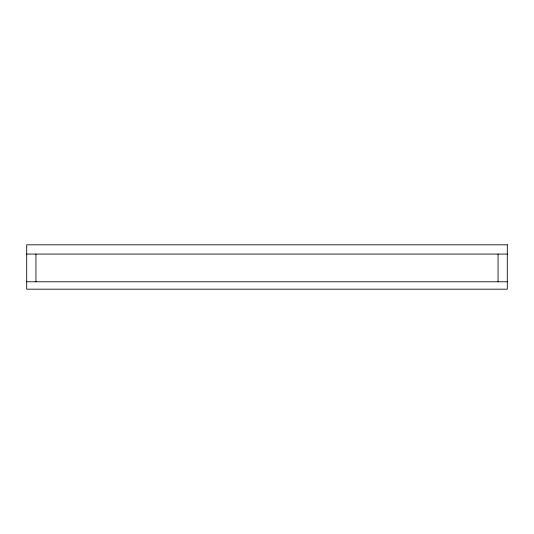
<?xml version="1.0" encoding="UTF-8"?>
<svg xmlns="http://www.w3.org/2000/svg" width="534" height="534" viewBox="0 0 534 534"><rect width="100%" height="100%" fill="white"/><g stroke="black" fill="none" stroke-linecap="round" stroke-linejoin="round"><path stroke-width="0.8" d="M26.7 254.064L507.3 254.064M26.7 281.785L507.3 281.785M498.055 254.064L498.055 281.785M35.945 254.064L35.945 281.785M507.3 244.819L26.7 244.819L26.7 289.181L507.3 289.181L507.3 244.819"/></g></svg>
